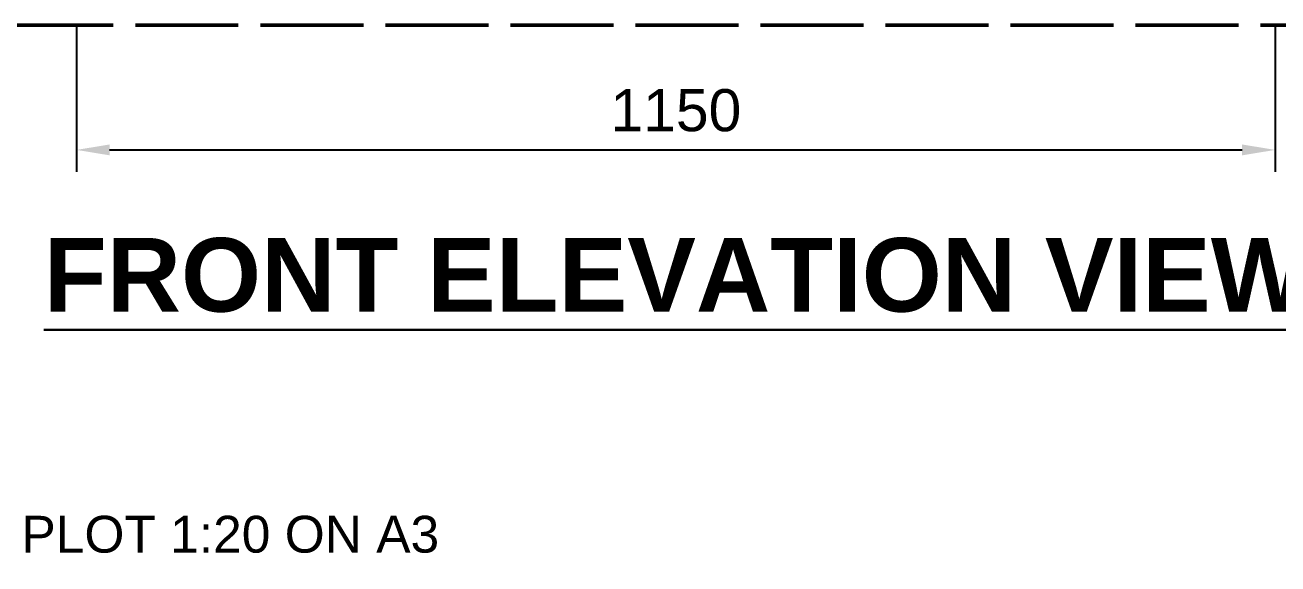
# Model space of a CAD drawing. Header units: millimetres. Extents: x -1212 to 2307, y -853 to 3179.
# Drawn here: x -49 to 1153, y -581 to -64 of the extents above; entities that cross this region are included whole.
import ezdxf
from ezdxf.enums import TextEntityAlignment as Align

# ---------------------------------------------------------------- set-up
doc = ezdxf.new("R2010")
doc.units = ezdxf.units.MM
doc.linetypes.add('DASH_99_21', pattern=[119.944444, 98.777778, -21.166667])
for name, color, linetype in [('ANNOTATIONS', 7, 'Continuous'), ('DIMENSIONS', 7, 'Continuous'), ('GEOFAB', 5, 'Continuous'), ('TITLE', 7, 'Continuous')]:
    doc.layers.add(name, color=color, linetype=linetype)
doc.styles.add('ARIAL', font='arial.ttf')
doc.styles.add('ARIAL_BOLD', font='arialbd.ttf')
doc.dimstyles.get("Standard").update_dxf_attribs({"dimtxt": 2.5, "dimasz": 2.5, "dimexe": 1.25, "dimexo": 0.625, "dimtad": 1, "dimcen": 2.5, "dimazin": 3, "dimtfac": 1, "dimtmove": 0, "dimatfit": 3})

msp = doc.modelspace()

# ---------------------------------------------------------------- linework, layer by layer
at = {"layer": 'ANNOTATIONS', "lineweight": 30}
msp.add_line((-31.4, -356.3), (1181.4, -356.3), dxfattribs=at)
at = {"layer": 'GEOFAB', "color": 5, "linetype": 'DASH_99_21', "lineweight": 50}
msp.add_line((-63.5, -63.5), (1213.5, -63.5), dxfattribs=at)

# ---------------------------------------------------------------- texts
at = {"layer": 'ANNOTATIONS', "style": 'ARIAL_BOLD'}
msp.add_text('FRONT ELEVATION VIEW', height=70.725, dxfattribs=at).set_placement((575, -338.7), align=Align.CENTER)
at = {"layer": 'TITLE', "style": 'ARIAL'}
msp.add_text('FRONT ELEVATION  |  MODEL UNITS: mm (1:1)  |  PLOT 1:20 ON A3', height=35.362, dxfattribs=at).set_placement((-1212, -570.1))

# ---------------------------------------------------------------- dimensions: what is measured, and where the dimension line sits
at = {"layer": 'DIMENSIONS'}
msp.add_linear_dim(base=(0, -183.4), p1=(0, -63.5), p2=(1150, -63.5), dimstyle='Standard', override={"dimtxt": 40.414222, "dimasz": 31.75, "dimexe": 21.166667, "dimexo": 0, "dimgap": 17.638889, "dimtad": 1, "dimtih": 0, "dimtoh": 0, "dimdec": 0, "dimtxsty": 'ARIAL', "dimclrd": 7, "dimclre": 7, "dimclrt": 7}, dxfattribs=at).render()

doc.saveas('drawing.dxf')
